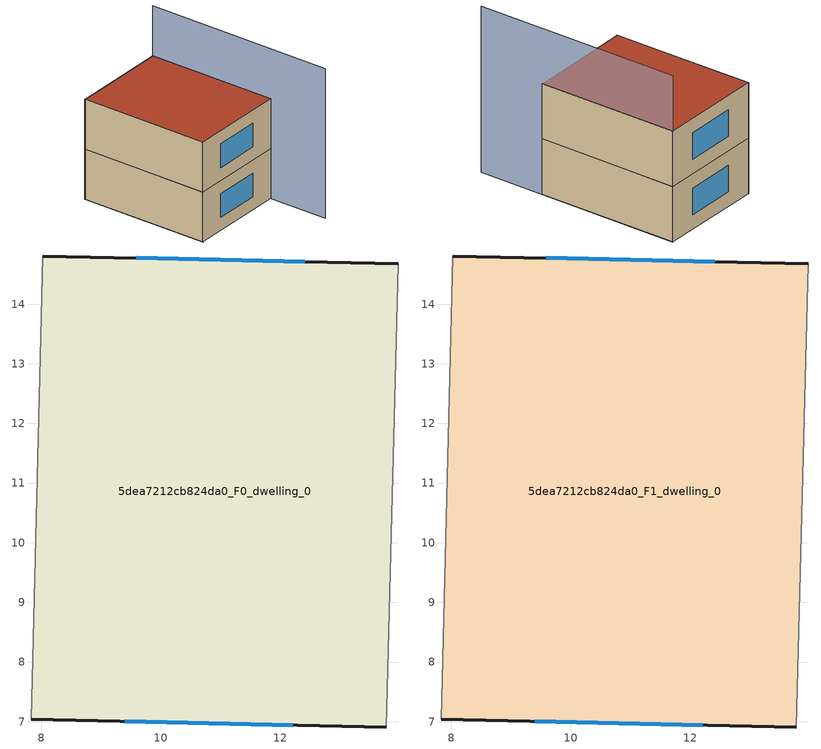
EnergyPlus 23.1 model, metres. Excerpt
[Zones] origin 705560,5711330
5dea7212cb824da0_F0_dwelling_0
 floor ground (EU_floor_Construction): 13.98,14.68 13.78,6.91 7.83,7.04 8.03,14.81 z0
 wall outside (EU_wall_Construction): 13.98,14.68 8.03,14.81 / 7.83,7.04 13.78,6.91 z0:3
 wall adiabatic (EU_wall_Construction): 13.78,6.91 13.98,14.68 / 8.03,14.81 7.83,7.04 z0:3
 window (EU_Window_Construction): 12.41,14.71 9.59,14.77 / 9.4,7 12.21,6.94 z0.79:2.21
5dea7212cb824da0_F1_dwelling_0
 floor to 5dea7212cb824da0_F0_dwelling_0 (EU_floor_Construction): 13.98,14.68 13.78,6.91 7.83,7.04 8.02,14.81 z3
 wall outside (EU_wall_Construction): 13.98,14.68 8.03,14.81 / 7.83,7.04 13.78,6.91 z3:6
 wall adiabatic (EU_wall_Construction): 13.78,6.91 13.98,14.68 / 8.03,14.81 7.83,7.04 z3:6
 window (EU_Window_Construction): 12.41,14.71 9.59,14.77 / 9.4,7 12.21,6.94 z3.79:5.21
 roof outside (EU_roof_Construction): 13.78,6.91 13.98,14.68 8.03,14.81 7.83,7.04 z6
shading: 13.69,3.31 13.98,14.69 z0:9; 8.03,14.84 7.84,7.01 z0:6
[Building]
EU S2 Campaign: North Axis=0; Terrain=City; Solar Distribution=FullExterior
[Site:Location]
London: Latitude=51.5; Longitude=-0.5; Time Zone=0; Elevation=25
[SizingPeriod:WeatherFileDays]
AnnualSizingPeriod: Begin Month=1; Begin Day of Month=1; End Month=12; End Day of Month=31; Day of Week for Start Day=Monday; Use Weather File Daylight Saving Period=No; Use Weather File Rain and Snow Indicators=No
[MATERIAL]
EU_InternalMass_Material: Roughness=MediumRough; Thickness=0.1; Conductivity=1; Density=1800; Specific Heat=900; Thermal Absorptance=0.9; Solar Absorptance=0.7; Visible Absorptance=0.7
[MATERIAL:NOMASS] Roughness=MediumRough; Thermal Absorptance=0.9; Solar Absorptance=0.7; Visible Absorptance=0.7
Name | Thermal Resistance
EU_wall_NoMass | 0.555556
EU_roof_NoMass | 0.510204
EU_floor_NoMass | 1.68919
[WINDOWMATERIAL:SIMPLEGLAZINGSYSTEM]
EU_Window_SimpleGlazing: UFactor=3.96; Solar Heat Gain Coefficient=0.85; Visible Transmittance=0.85
[CONSTRUCTION]
EU_wall_Construction: EU_wall_NoMass
EU_roof_Construction: EU_roof_NoMass
EU_floor_Construction: EU_floor_NoMass
EU_Window_Construction: EU_Window_SimpleGlazing
EU_InternalMass_Construction: EU_InternalMass_Material
[ZONE] Type=1; Multiplier=1; Ceiling Height=autocalculate; Floor Area=autocalculate; Part of Total Floor Area=Yes
Name | Volume
5dea7212cb824da0_F0_dwelling_0 | 138.736
5dea7212cb824da0_F1_dwelling_0 | 138.737
[INTERNALMASS] Construction=EU_InternalMass_Construction; Surface Area=46.2455
Name | Zone or ZoneList
5dea7212cb824da0_F0_dwelling_0_EU_InternalMass | 5dea7212cb824da0_F0_dwelling_0
5dea7212cb824da0_F1_dwelling_0_EU_InternalMass | 5dea7212cb824da0_F1_dwelling_0
[OTHEREQUIPMENT] Fuel Type=Electricity; Design Level Calculation Method=Watts/Area; Power per Zone Floor Area=1; Fraction Latent=0; Fraction Radiant=0; Fraction Lost=0; Carbon Dioxide Generation Rate=0; EndUse Subcategory=EU_Step8_InternalGains
Name | Zone or ZoneList or Space or SpaceList | Schedule
EU_Step8_InternalGain_5dea7212cb824da0_F0_dwelling_0_f000 | 5dea7212cb824da0_F0_dwelling_0 | EU_Step8_GainSchedule_5dea7212cb824da0_F0_dwelling_0_f000
EU_Step8_InternalGain_5dea7212cb824da0_F1_dwelling_0_f000 | 5dea7212cb824da0_F1_dwelling_0 | EU_Step8_GainSchedule_5dea7212cb824da0_F1_dwelling_0_f000
[ZONEVENTILATION:DESIGNFLOWRATE] Schedule=EU_AlwaysOn; Design Flow Rate Calculation Method=AirChanges/Hour; Air Changes per Hour=0.48; Ventilation Type=Natural; Fan Pressure Rise=0; Fan Total Efficiency=1; Constant Term Coefficient=1; Temperature Term Coefficient=0; Velocity Term Coefficient=0; Velocity Squared Term Coefficient=0; Minimum Indoor Temperature=-100; Maximum Indoor Temperature=100; Delta Temperature=-100; Minimum Outdoor Temperature=-100; Maximum Outdoor Temperature=100; Maximum Wind Speed=40
Name | Zone or ZoneList or Space or SpaceList
EU_ConstantAir_5dea7212cb824da0_F0_dwelling_0 | 5dea7212cb824da0_F0_dwelling_0
EU_ConstantAir_5dea7212cb824da0_F1_dwelling_0 | 5dea7212cb824da0_F1_dwelling_0
[HVACTEMPLATE:THERMOSTAT] Constant Heating Setpoint=20; Constant Cooling Setpoint=50
EU_HeatOnly_5dea7212cb824da0_F0_dwelling_0; EU_HeatOnly_5dea7212cb824da0_F1_dwelling_0
[HVACTEMPLATE:ZONE:IDEALLOADSAIRSYSTEM] System Availability Schedule=EU_AlwaysOn; Maximum Heating Supply Air Temperature=50; Minimum Cooling Supply Air Temperature=13; Maximum Heating Supply Air Humidity Ratio=0.0156; Minimum Cooling Supply Air Humidity Ratio=0.0077; Heating Limit=NoLimit; Cooling Limit=NoLimit; Heating Availability Schedule=EU_AlwaysOn; Cooling Availability Schedule=EU_CoolingOff; Dehumidification Control Type=ConstantSensibleHeatRatio; Cooling Sensible Heat Ratio=0.7; Dehumidification Setpoint=60; Humidification Control Type=None; Humidification Setpoint=30; Outdoor Air Method=None; Outdoor Air Flow Rate per Person=0.00944; Outdoor Air Flow Rate per Zone Floor Area=0; Outdoor Air Flow Rate per Zone=0; Demand Controlled Ventilation Type=None; Outdoor Air Economizer Type=NoEconomizer; Heat Recovery Type=None; Sensible Heat Recovery Effectiveness=0.7; Latent Heat Recovery Effectiveness=0.65
Name | Template Thermostat
5dea7212cb824da0_F0_dwelling_0 | EU_HeatOnly_5dea7212cb824da0_F0_dwelling_0
5dea7212cb824da0_F1_dwelling_0 | EU_HeatOnly_5dea7212cb824da0_F1_dwelling_0
[SIZING:ZONE] Zone Cooling Design Supply Air Temperature Input Method=SupplyAirTemperature; Zone Cooling Design Supply Air Temperature=13; Zone Heating Design Supply Air Temperature Input Method=SupplyAirTemperature; Zone Heating Design Supply Air Temperature=50; Zone Cooling Design Supply Air Humidity Ratio=0.008; Zone Heating Design Supply Air Humidity Ratio=0.008; Cooling Design Air Flow Method=DesignDay; Cooling Design Air Flow Rate=0; Cooling Minimum Air Flow per Zone Floor Area=0.000762; Cooling Minimum Air Flow=0; Cooling Minimum Air Flow Fraction=0.2; Heating Design Air Flow Method=DesignDay; Heating Design Air Flow Rate=0; Heating Maximum Air Flow per Zone Floor Area=0.002032; Heating Maximum Air Flow=0.141576; Heating Maximum Air Flow Fraction=0.3; Account for Dedicated Outdoor Air System=No; Dedicated Outdoor Air System Control Strategy=NeutralSupplyAir; Dedicated Outdoor Air Low Setpoint Temperature for Design=autosize; Dedicated Outdoor Air High Setpoint Temperature for Design=autosize; Zone Load Sizing Method=Sensible Load Only No Latent Load; Zone Latent Cooling Design Supply Air Humidity Ratio Input Method=HumidityRatioDifference; Zone Cooling Design Supply Air Humidity Ratio Difference=0.005; Zone Latent Heating Design Supply Air Humidity Ratio Input Method=HumidityRatioDifference; Zone Humidification Design Supply Air Humidity Ratio Difference=0.005
5dea7212cb824da0_F0_dwelling_0; 5dea7212cb824da0_F1_dwelling_0
[SCHEDULE:CONSTANT]
Name | Hourly Value
EU_AlwaysOn | 1
EU_CoolingOff | 0
[SCHEDULE:FILE] Column Number=1; Rows to Skip at Top=0; Number of Hours of Data=8760; Column Separator=Comma; Interpolate to Timestep=No; Minutes per Item=60; Adjust Schedule for Daylight Savings=Yes
Name | File
EU_Step8_GainSchedule_5dea7212cb824da0_F0_dwelling_0_f000 | ../../schedules/5dea7212cb824da0/5dea7212cb824da0_F0_dwelling_0_f000_gain.csv
EU_Step8_GainSchedule_5dea7212cb824da0_F1_dwelling_0_f000 | ../../schedules/5dea7212cb824da0/5dea7212cb824da0_F1_dwelling_0_f000_gain.csv
